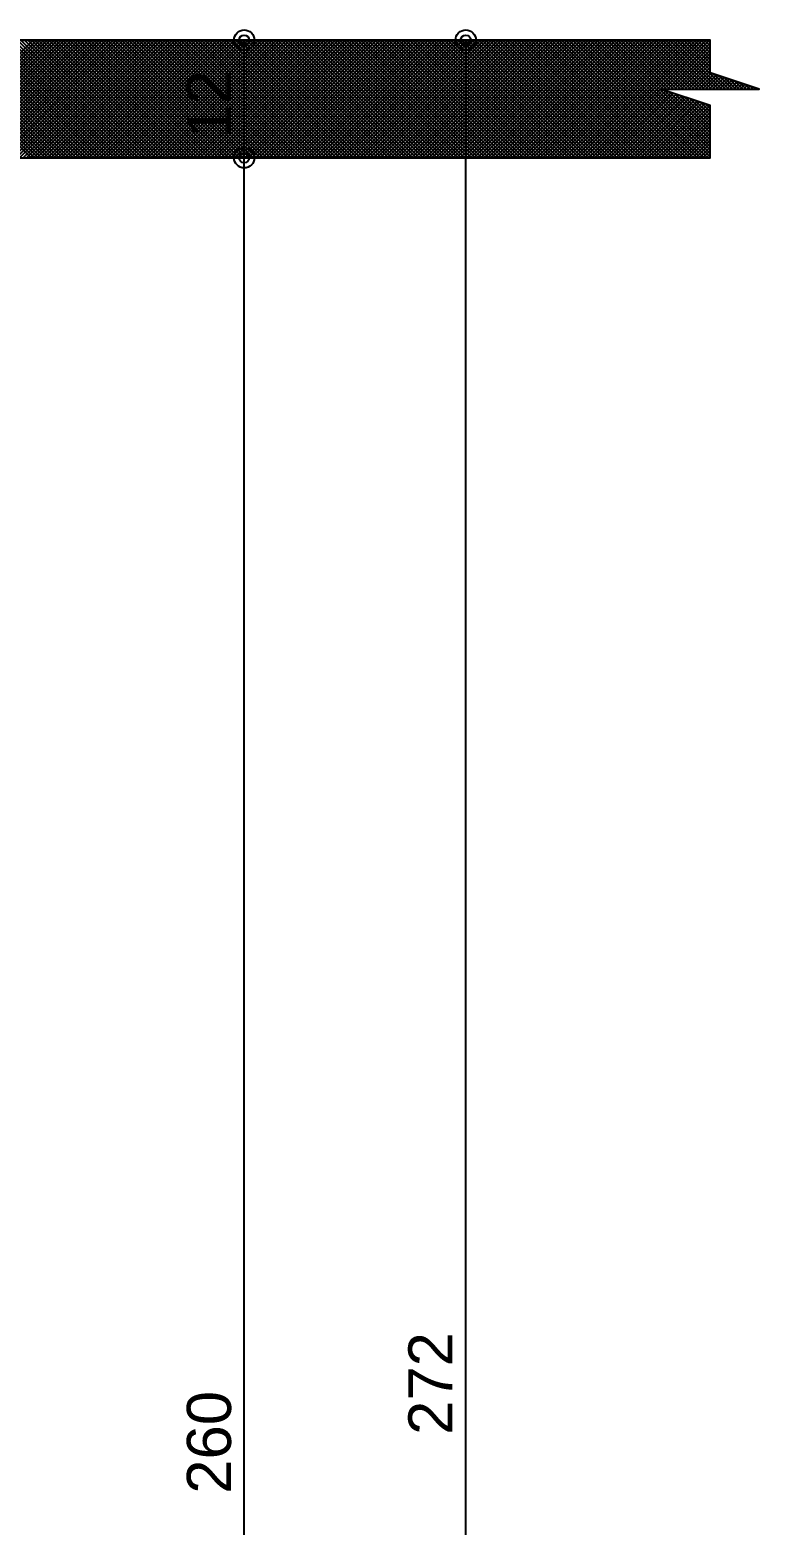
# Model space of a CAD drawing. Extents: x 0 to 119, y 0 to 84.
# Drawn here: x 41.84 to 44.81, y 29.14 to 35.25 of the extents above; entities that cross this region are included whole.
import ezdxf

# ---------------------------------------------------------------- set-up
doc = ezdxf.new("R2010")
doc.units = 0
doc.header["$MEASUREMENT"] = 0
for name, color, linetype in [('29', 9, 'CONTINUOUS'), ('32', 250, 'CONTINUOUS'), ('6', 178, 'CONTINUOUS')]:
    doc.layers.add(name, color=color, linetype=linetype)
doc.styles.add('TQS_ARIAL', font='arial.ttf')

msp = doc.modelspace()

# ---------------------------------------------------------------- linework, layer by layer
at = {"layer": '29', "color": 9, "linetype": 'Continuous'}
for p, q in [((41.361764, 35.203759), (41.841764, 34.723759)), ((41.370562, 34.723759), (41.850562, 35.203759)), ((41.375906, 35.203759), (41.855906, 34.723759)), ((41.384704, 34.723759), (41.864704, 35.203759)), ((41.390048, 35.203759), (41.870048, 34.723759)), ((41.398847, 34.723759), (41.878847, 35.203759)), ((41.40419, 35.203759), (41.88419, 34.723759)), ((41.412989, 34.723759), (41.892989, 35.203759)), ((41.418332, 35.203759), (41.898332, 34.723759)), ((41.427131, 34.723759), (41.907131, 35.203759)), ((41.432474, 35.203759), (41.912474, 34.723759)), ((41.441273, 34.723759), (41.921273, 35.203759)), ((41.446617, 35.203759), (41.926617, 34.723759)), ((41.455415, 34.723759), (41.935415, 35.203759)), ((41.460759, 35.203759), (41.940759, 34.723759)), ((41.469557, 34.723759), (41.949557, 35.203759)), ((41.474901, 35.203759), (41.954901, 34.723759)), ((41.483699, 34.723759), (41.963699, 35.203759)), ((41.489043, 35.203759), (41.969043, 34.723759)), ((41.497842, 34.723759), (41.977842, 35.203759)), ((41.503185, 35.203759), (41.983185, 34.723759)), ((41.511984, 34.723759), (41.991984, 35.203759)), ((41.517327, 35.203759), (41.997327, 34.723759)), ((41.526126, 34.723759), (42.006126, 35.203759)), ((41.531469, 35.203759), (42.011469, 34.723759)), ((41.540268, 34.723759), (42.020268, 35.203759)), ((41.545611, 35.203759), (42.025611, 34.723759)), ((41.55441, 34.723759), (42.03441, 35.203759)), ((41.559754, 35.203759), (42.039754, 34.723759)), ((41.568552, 34.723759), (42.048552, 35.203759)), ((41.573896, 35.203759), (42.053896, 34.723759)), ((41.582694, 34.723759), (42.062694, 35.203759)), ((41.588038, 35.203759), (42.068038, 34.723759)), ((41.596836, 34.723759), (42.076836, 35.203759)), ((41.60218, 35.203759), (42.08218, 34.723759)), ((41.610979, 34.723759), (42.090979, 35.203759)), ((41.616322, 35.203759), (42.096322, 34.723759)), ((41.625121, 34.723759), (42.105121, 35.203759)), ((41.630464, 35.203759), (42.110464, 34.723759)), ((41.639263, 34.723759), (42.119263, 35.203759)), ((41.644606, 35.203759), (42.124606, 34.723759)), ((41.653405, 34.723759), (42.133405, 35.203759)), ((41.658749, 35.203759), (42.138749, 34.723759)), ((41.667547, 34.723759), (42.147547, 35.203759)), ((41.672891, 35.203759), (42.152891, 34.723759)), ((41.681689, 34.723759), (42.161689, 35.203759)), ((41.687033, 35.203759), (42.167033, 34.723759)), ((41.695831, 34.723759), (42.175831, 35.203759)), ((41.701175, 35.203759), (42.181175, 34.723759)), ((41.709974, 34.723759), (42.189974, 35.203759)), ((41.715317, 35.203759), (42.195317, 34.723759)), ((41.724116, 34.723759), (42.204116, 35.203759)), ((41.729459, 35.203759), (42.209459, 34.723759)), ((41.738258, 34.723759), (42.218258, 35.203759)), ((41.743601, 35.203759), (42.223601, 34.723759)), ((41.7524, 34.723759), (42.2324, 35.203759)), ((41.757744, 35.203759), (42.237744, 34.723759)), ((41.766542, 34.723759), (42.246542, 35.203759)), ((41.771886, 35.203759), (42.251886, 34.723759)), ((41.780684, 34.723759), (42.260684, 35.203759)), ((41.786028, 35.203759), (42.266028, 34.723759)), ((41.794826, 34.723759), (42.274826, 35.203759)), ((41.80017, 35.203759), (42.28017, 34.723759)), ((41.808968, 34.723759), (42.288968, 35.203759)), ((41.814312, 35.203759), (42.294312, 34.723759)), ((41.823111, 34.723759), (42.303111, 35.203759)), ((41.828454, 35.203759), (42.308454, 34.723759)), ((41.837253, 34.723759), (42.317253, 35.203759)), ((41.842596, 35.203759), (42.322596, 34.723759)), ((41.851395, 34.723759), (42.331395, 35.203759)), ((41.856738, 35.203759), (42.336738, 34.723759)), ((41.865537, 34.723759), (42.345537, 35.203759)), ((41.870881, 35.203759), (42.350881, 34.723759)), ((41.879679, 34.723759), (42.359679, 35.203759)), ((41.885023, 35.203759), (42.365023, 34.723759)), ((41.893821, 34.723759), (42.373821, 35.203759)), ((41.899165, 35.203759), (42.379165, 34.723759)), ((41.907963, 34.723759), (42.387963, 35.203759)), ((41.913307, 35.203759), (42.393307, 34.723759)), ((41.922106, 34.723759), (42.402106, 35.203759)), ((41.927449, 35.203759), (42.407449, 34.723759)), ((41.936248, 34.723759), (42.416248, 35.203759)), ((41.941591, 35.203759), (42.421591, 34.723759)), ((41.95039, 34.723759), (42.43039, 35.203759)), ((41.955733, 35.203759), (42.435733, 34.723759)), ((41.964532, 34.723759), (42.444532, 35.203759)), ((41.969876, 35.203759), (42.449876, 34.723759)), ((41.978674, 34.723759), (42.458674, 35.203759)), ((41.984018, 35.203759), (42.464018, 34.723759)), ((41.992816, 34.723759), (42.472816, 35.203759)), ((41.99816, 35.203759), (42.47816, 34.723759)), ((42.006958, 34.723759), (42.486958, 35.203759)), ((42.012302, 35.203759), (42.492302, 34.723759)), ((42.021101, 34.723759), (42.501101, 35.203759)), ((42.026444, 35.203759), (42.506444, 34.723759)), ((42.035243, 34.723759), (42.515243, 35.203759)), ((42.040586, 35.203759), (42.520586, 34.723759)), ((42.049385, 34.723759), (42.529385, 35.203759)), ((42.054728, 35.203759), (42.534728, 34.723759)), ((42.063527, 34.723759), (42.543527, 35.203759)), ((42.068871, 35.203759), (42.548871, 34.723759)), ((42.077669, 34.723759), (42.557669, 35.203759)), ((42.083013, 35.203759), (42.563013, 34.723759)), ((42.091811, 34.723759), (42.571811, 35.203759)), ((42.097155, 35.203759), (42.577155, 34.723759)), ((42.105953, 34.723759), (42.585953, 35.203759)), ((42.111297, 35.203759), (42.591297, 34.723759)), ((42.120095, 34.723759), (42.600095, 35.203759)), ((42.125439, 35.203759), (42.605439, 34.723759)), ((42.134238, 34.723759), (42.614238, 35.203759)), ((42.139581, 35.203759), (42.619581, 34.723759)), ((42.14838, 34.723759), (42.62838, 35.203759)), ((42.153723, 35.203759), (42.633723, 34.723759)), ((42.162522, 34.723759), (42.642522, 35.203759)), ((42.167865, 35.203759), (42.647865, 34.723759)), ((42.176664, 34.723759), (42.656664, 35.203759)), ((42.182008, 35.203759), (42.662008, 34.723759)), ((42.190806, 34.723759), (42.670806, 35.203759)), ((42.19615, 35.203759), (42.67615, 34.723759)), ((42.204948, 34.723759), (42.684948, 35.203759)), ((42.210292, 35.203759), (42.690292, 34.723759)), ((42.21909, 34.723759), (42.69909, 35.203759)), ((42.224434, 35.203759), (42.704434, 34.723759)), ((42.233233, 34.723759), (42.713233, 35.203759)), ((42.238576, 35.203759), (42.718576, 34.723759)), ((42.247375, 34.723759), (42.727375, 35.203759)), ((42.252718, 35.203759), (42.732718, 34.723759)), ((42.261517, 34.723759), (42.741517, 35.203759)), ((42.26686, 35.203759), (42.74686, 34.723759)), ((42.275659, 34.723759), (42.755659, 35.203759)), ((42.281003, 35.203759), (42.761003, 34.723759)), ((42.289801, 34.723759), (42.769801, 35.203759)), ((42.295145, 35.203759), (42.775145, 34.723759)), ((42.303943, 34.723759), (42.783943, 35.203759)), ((42.309287, 35.203759), (42.789287, 34.723759)), ((42.318085, 34.723759), (42.798085, 35.203759)), ((42.323429, 35.203759), (42.803429, 34.723759)), ((42.332228, 34.723759), (42.812228, 35.203759)), ((42.337571, 35.203759), (42.817571, 34.723759)), ((42.34637, 34.723759), (42.82637, 35.203759)), ((42.351713, 35.203759), (42.831713, 34.723759)), ((42.360512, 34.723759), (42.840512, 35.203759)), ((42.365855, 35.203759), (42.845855, 34.723759)), ((42.374654, 34.723759), (42.854654, 35.203759)), ((42.379997, 35.203759), (42.859997, 34.723759)), ((42.388796, 34.723759), (42.868796, 35.203759)), ((42.39414, 35.203759), (42.87414, 34.723759)), ((42.402938, 34.723759), (42.882938, 35.203759)), ((42.408282, 35.203759), (42.888282, 34.723759)), ((42.41708, 34.723759), (42.89708, 35.203759)), ((42.422424, 35.203759), (42.902424, 34.723759)), ((42.431222, 34.723759), (42.911222, 35.203759)), ((42.436566, 35.203759), (42.916566, 34.723759)), ((42.445365, 34.723759), (42.925365, 35.203759)), ((42.450708, 35.203759), (42.930708, 34.723759)), ((42.459507, 34.723759), (42.939507, 35.203759)), ((42.46485, 35.203759), (42.94485, 34.723759)), ((42.473649, 34.723759), (42.953649, 35.203759)), ((42.478992, 35.203759), (42.958992, 34.723759)), ((42.487791, 34.723759), (42.967791, 35.203759)), ((42.493135, 35.203759), (42.973135, 34.723759)), ((42.501933, 34.723759), (42.981933, 35.203759)), ((42.507277, 35.203759), (42.987277, 34.723759)), ((42.516075, 34.723759), (42.996075, 35.203759)), ((42.521419, 35.203759), (43.001419, 34.723759)), ((42.530217, 34.723759), (43.010217, 35.203759)), ((42.535561, 35.203759), (43.015561, 34.723759)), ((42.54436, 34.723759), (43.02436, 35.203759)), ((42.549703, 35.203759), (43.029703, 34.723759)), ((42.558502, 34.723759), (43.038502, 35.203759)), ((42.563845, 35.203759), (43.043845, 34.723759)), ((42.572644, 34.723759), (43.052644, 35.203759)), ((42.577987, 35.203759), (43.057987, 34.723759)), ((42.586786, 34.723759), (43.066786, 35.203759)), ((42.59213, 35.203759), (43.07213, 34.723759)), ((42.600928, 34.723759), (43.080928, 35.203759)), ((42.606272, 35.203759), (43.086272, 34.723759)), ((42.61507, 34.723759), (43.09507, 35.203759)), ((42.620414, 35.203759), (43.100414, 34.723759)), ((42.629212, 34.723759), (43.109212, 35.203759)), ((42.634556, 35.203759), (43.114556, 34.723759)), ((42.643354, 34.723759), (43.123354, 35.203759)), ((42.648698, 35.203759), (43.128698, 34.723759)), ((42.657497, 34.723759), (43.137497, 35.203759)), ((42.66284, 35.203759), (43.14284, 34.723759)), ((42.671639, 34.723759), (43.151639, 35.203759)), ((42.676982, 35.203759), (43.156982, 34.723759)), ((42.685781, 34.723759), (43.165781, 35.203759)), ((42.691124, 35.203759), (43.171124, 34.723759)), ((42.699923, 34.723759), (43.179923, 35.203759)), ((42.705267, 35.203759), (43.185267, 34.723759)), ((42.714065, 34.723759), (43.194065, 35.203759)), ((42.719409, 35.203759), (43.199409, 34.723759)), ((42.728207, 34.723759), (43.208207, 35.203759)), ((42.733551, 35.203759), (43.213551, 34.723759)), ((42.742349, 34.723759), (43.222349, 35.203759)), ((42.747693, 35.203759), (43.227693, 34.723759)), ((42.756492, 34.723759), (43.236492, 35.203759)), ((42.761835, 35.203759), (43.241835, 34.723759)), ((42.770634, 34.723759), (43.250634, 35.203759)), ((42.775977, 35.203759), (43.255977, 34.723759)), ((42.784776, 34.723759), (43.264776, 35.203759)), ((42.790119, 35.203759), (43.270119, 34.723759)), ((42.798918, 34.723759), (43.278918, 35.203759)), ((42.804262, 35.203759), (43.284262, 34.723759)), ((42.81306, 34.723759), (43.29306, 35.203759)), ((42.818404, 35.203759), (43.298404, 34.723759)), ((42.827202, 34.723759), (43.307202, 35.203759)), ((42.832546, 35.203759), (43.312546, 34.723759)), ((42.841344, 34.723759), (43.321344, 35.203759)), ((42.846688, 35.203759), (43.326688, 34.723759)), ((42.855487, 34.723759), (43.335487, 35.203759)), ((42.86083, 35.203759), (43.34083, 34.723759)), ((42.869629, 34.723759), (43.349629, 35.203759)), ((42.874972, 35.203759), (43.354972, 34.723759)), ((42.883771, 34.723759), (43.363771, 35.203759)), ((42.889114, 35.203759), (43.369114, 34.723759)), ((42.897913, 34.723759), (43.377913, 35.203759)), ((42.903257, 35.203759), (43.383257, 34.723759)), ((42.912055, 34.723759), (43.392055, 35.203759)), ((42.917399, 35.203759), (43.397399, 34.723759)), ((42.926197, 34.723759), (43.406197, 35.203759)), ((42.931541, 35.203759), (43.411541, 34.723759)), ((42.940339, 34.723759), (43.420339, 35.203759)), ((42.945683, 35.203759), (43.425683, 34.723759)), ((42.954481, 34.723759), (43.434481, 35.203759)), ((42.959825, 35.203759), (43.439825, 34.723759)), ((42.968624, 34.723759), (43.448624, 35.203759)), ((42.973967, 35.203759), (43.453967, 34.723759)), ((42.982766, 34.723759), (43.462766, 35.203759)), ((42.988109, 35.203759), (43.468109, 34.723759)), ((42.996908, 34.723759), (43.476908, 35.203759)), ((43.002251, 35.203759), (43.482251, 34.723759)), ((43.01105, 34.723759), (43.49105, 35.203759)), ((43.016394, 35.203759), (43.496394, 34.723759)), ((43.025192, 34.723759), (43.505192, 35.203759)), ((43.030536, 35.203759), (43.510536, 34.723759)), ((43.039334, 34.723759), (43.519334, 35.203759)), ((43.044678, 35.203759), (43.524678, 34.723759)), ((43.053476, 34.723759), (43.533476, 35.203759)), ((43.05882, 35.203759), (43.53882, 34.723759)), ((43.067619, 34.723759), (43.547619, 35.203759)), ((43.072962, 35.203759), (43.552962, 34.723759)), ((43.081761, 34.723759), (43.561761, 35.203759)), ((43.087104, 35.203759), (43.567104, 34.723759)), ((43.095903, 34.723759), (43.575903, 35.203759)), ((43.101246, 35.203759), (43.581246, 34.723759)), ((43.110045, 34.723759), (43.590045, 35.203759)), ((43.115389, 35.203759), (43.595389, 34.723759)), ((43.124187, 34.723759), (43.604187, 35.203759)), ((43.129531, 35.203759), (43.609531, 34.723759)), ((43.138329, 34.723759), (43.618329, 35.203759)), ((43.143673, 35.203759), (43.623673, 34.723759)), ((43.152471, 34.723759), (43.632471, 35.203759)), ((43.157815, 35.203759), (43.637815, 34.723759)), ((43.166614, 34.723759), (43.646614, 35.203759)), ((43.171957, 35.203759), (43.651957, 34.723759)), ((43.180756, 34.723759), (43.660756, 35.203759)), ((43.186099, 35.203759), (43.666099, 34.723759)), ((43.194898, 34.723759), (43.674898, 35.203759)), ((43.200241, 35.203759), (43.680241, 34.723759)), ((43.20904, 34.723759), (43.68904, 35.203759)), ((43.214383, 35.203759), (43.694383, 34.723759)), ((43.223182, 34.723759), (43.703182, 35.203759)), ((43.228526, 35.203759), (43.708526, 34.723759)), ((43.237324, 34.723759), (43.717324, 35.203759)), ((43.242668, 35.203759), (43.722668, 34.723759)), ((43.251466, 34.723759), (43.731466, 35.203759)), ((43.25681, 35.203759), (43.73681, 34.723759)), ((43.265608, 34.723759), (43.745608, 35.203759)), ((43.270952, 35.203759), (43.750952, 34.723759)), ((43.279751, 34.723759), (43.759751, 35.203759)), ((43.285094, 35.203759), (43.765094, 34.723759)), ((43.293893, 34.723759), (43.773893, 35.203759)), ((43.299236, 35.203759), (43.779236, 34.723759)), ((43.308035, 34.723759), (43.788035, 35.203759)), ((43.313378, 35.203759), (43.793378, 34.723759)), ((43.322177, 34.723759), (43.802177, 35.203759)), ((43.327521, 35.203759), (43.807521, 34.723759)), ((43.336319, 34.723759), (43.816319, 35.203759)), ((43.341663, 35.203759), (43.821663, 34.723759)), ((43.350461, 34.723759), (43.830461, 35.203759)), ((43.355805, 35.203759), (43.835805, 34.723759)), ((43.364603, 34.723759), (43.844603, 35.203759)), ((43.369947, 35.203759), (43.849947, 34.723759)), ((43.378746, 34.723759), (43.858746, 35.203759)), ((43.384089, 35.203759), (43.864089, 34.723759)), ((43.392888, 34.723759), (43.872888, 35.203759)), ((43.398231, 35.203759), (43.878231, 34.723759)), ((43.40703, 34.723759), (43.88703, 35.203759)), ((43.412373, 35.203759), (43.892373, 34.723759)), ((43.421172, 34.723759), (43.901172, 35.203759)), ((43.426516, 35.203759), (43.906516, 34.723759)), ((43.435314, 34.723759), (43.915314, 35.203759)), ((43.440658, 35.203759), (43.920658, 34.723759)), ((43.449456, 34.723759), (43.929456, 35.203759)), ((43.4548, 35.203759), (43.9348, 34.723759)), ((43.463598, 34.723759), (43.943598, 35.203759)), ((43.468942, 35.203759), (43.948942, 34.723759)), ((43.47774, 34.723759), (43.95774, 35.203759)), ((43.483084, 35.203759), (43.963084, 34.723759)), ((43.491883, 34.723759), (43.971883, 35.203759)), ((43.497226, 35.203759), (43.977226, 34.723759)), ((43.506025, 34.723759), (43.986025, 35.203759)), ((43.511368, 35.203759), (43.991368, 34.723759)), ((43.520167, 34.723759), (44.000167, 35.203759)), ((43.52551, 35.203759), (44.00551, 34.723759)), ((43.534309, 34.723759), (44.014309, 35.203759)), ((43.539653, 35.203759), (44.019653, 34.723759)), ((43.548451, 34.723759), (44.028451, 35.203759)), ((43.553795, 35.203759), (44.033795, 34.723759)), ((43.562593, 34.723759), (44.042593, 35.203759)), ((43.567937, 35.203759), (44.047937, 34.723759)), ((43.576735, 34.723759), (44.056735, 35.203759)), ((43.582079, 35.203759), (44.062079, 34.723759)), ((43.590878, 34.723759), (44.070878, 35.203759)), ((43.596221, 35.203759), (44.076221, 34.723759)), ((43.60502, 34.723759), (44.08502, 35.203759)), ((43.610363, 35.203759), (44.090363, 34.723759)), ((43.619162, 34.723759), (44.099162, 35.203759)), ((43.624505, 35.203759), (44.104505, 34.723759)), ((43.633304, 34.723759), (44.113304, 35.203759)), ((43.638648, 35.203759), (44.118648, 34.723759)), ((43.647446, 34.723759), (44.127446, 35.203759)), ((43.65279, 35.203759), (44.13279, 34.723759)), ((43.661588, 34.723759), (44.141588, 35.203759)), ((43.666932, 35.203759), (44.146932, 34.723759)), ((43.67573, 34.723759), (44.15573, 35.203759)), ((43.681074, 35.203759), (44.161074, 34.723759)), ((43.689873, 34.723759), (44.169873, 35.203759)), ((43.695216, 35.203759), (44.175216, 34.723759)), ((43.704015, 34.723759), (44.184015, 35.203759)), ((43.709358, 35.203759), (44.189358, 34.723759)), ((43.718157, 34.723759), (44.198157, 35.203759)), ((43.7235, 35.203759), (44.2035, 34.723759)), ((43.732299, 34.723759), (44.212299, 35.203759)), ((43.737643, 35.203759), (44.217643, 34.723759)), ((43.746441, 34.723759), (44.226441, 35.203759)), ((43.751785, 35.203759), (44.231785, 34.723759)), ((43.760583, 34.723759), (44.240583, 35.203759)), ((43.765927, 35.203759), (44.245927, 34.723759)), ((43.774725, 34.723759), (44.254725, 35.203759)), ((43.780069, 35.203759), (44.260069, 34.723759)), ((43.788867, 34.723759), (44.268867, 35.203759)), ((43.794211, 35.203759), (44.274211, 34.723759)), ((43.80301, 34.723759), (44.28301, 35.203759)), ((43.808353, 35.203759), (44.288353, 34.723759)), ((43.817152, 34.723759), (44.297152, 35.203759)), ((43.822495, 35.203759), (44.302495, 34.723759)), ((43.831294, 34.723759), (44.311294, 35.203759)), ((43.836637, 35.203759), (44.316637, 34.723759)), ((43.845436, 34.723759), (44.325436, 35.203759)), ((43.85078, 35.203759), (44.33078, 34.723759)), ((43.859578, 34.723759), (44.339578, 35.203759)), ((43.864922, 35.203759), (44.344922, 34.723759)), ((43.87372, 34.723759), (44.35372, 35.203759)), ((43.879064, 35.203759), (44.359064, 34.723759)), ((43.887862, 34.723759), (44.367862, 35.203759)), ((43.893206, 35.203759), (44.373206, 34.723759)), ((43.902005, 34.723759), (44.382005, 35.203759)), ((43.907348, 35.203759), (44.387348, 34.723759)), ((43.916147, 34.723759), (44.396147, 35.203759)), ((43.92149, 35.203759), (44.40149, 34.723759)), ((43.930289, 34.723759), (44.410289, 35.203759)), ((43.935632, 35.203759), (44.415632, 34.723759)), ((43.944431, 34.723759), (44.424431, 35.203759)), ((43.949775, 35.203759), (44.429775, 34.723759)), ((43.958573, 34.723759), (44.438573, 35.203759)), ((43.963917, 35.203759), (44.443917, 34.723759)), ((43.972715, 34.723759), (44.452715, 35.203759)), ((43.978059, 35.203759), (44.458059, 34.723759)), ((43.986857, 34.723759), (44.466857, 35.203759)), ((43.992201, 35.203759), (44.472201, 34.723759)), ((44.001, 34.723759), (44.481, 35.203759)), ((44.006343, 35.203759), (44.486343, 34.723759)), ((44.015142, 34.723759), (44.495142, 35.203759)), ((44.020485, 35.203759), (44.500485, 34.723759)), ((44.029284, 34.723759), (44.509284, 35.203759)), ((44.034627, 35.203759), (44.514627, 34.723759)), ((44.043426, 34.723759), (44.523426, 35.203759)), ((44.048769, 35.203759), (44.528769, 34.723759)), ((44.057568, 34.723759), (44.537568, 35.203759)), ((44.062912, 35.203759), (44.542912, 34.723759)), ((44.07171, 34.723759), (44.55171, 35.203759)), ((44.077054, 35.203759), (44.557054, 34.723759)), ((44.085852, 34.723759), (44.565852, 35.203759)), ((44.091196, 35.203759), (44.571196, 34.723759)), ((44.099994, 34.723759), (44.579994, 35.203759)), ((44.105338, 35.203759), (44.585338, 34.723759)), ((44.114137, 34.723759), (44.594137, 35.203759)), ((44.11948, 35.203759), (44.59948, 34.723759)), ((44.128279, 34.723759), (44.608279, 35.203759)), ((44.133622, 35.203759), (44.610165, 34.727216)), ((44.147764, 35.203759), (44.610165, 34.741358)), ((44.161907, 35.203759), (44.610165, 34.7555)), ((44.176049, 35.203759), (44.610165, 34.769642)), ((44.190191, 35.203759), (44.610165, 34.783784)), ((44.204333, 35.203759), (44.610165, 34.797926)), ((44.218475, 35.203759), (44.418475, 35.003759)), ((44.232617, 35.203759), (44.432617, 35.003759)), ((44.246759, 35.203759), (44.446759, 35.003759)), ((44.260902, 35.203759), (44.460902, 35.003759)), ((44.275044, 35.203759), (44.475044, 35.003759)), ((44.289186, 35.203759), (44.489186, 35.003759)), ((44.303328, 35.203759), (44.503328, 35.003759)), ((44.31747, 35.203759), (44.51747, 35.003759)), ((44.331612, 35.203759), (44.531612, 35.003759)), ((44.345754, 35.203759), (44.545754, 35.003759)), ((44.359896, 35.203759), (44.559896, 35.003759)), ((44.374039, 35.203759), (44.574039, 35.003759)), ((44.388181, 35.203759), (44.588181, 35.003759)), ((44.402323, 35.203759), (44.602323, 35.003759)), ((44.416465, 35.203759), (44.616465, 35.003759)), ((44.422421, 35.003759), (44.610165, 35.191503)), ((44.430607, 35.203759), (44.630607, 35.003759)), ((44.436563, 35.003759), (44.610165, 35.177361)), ((44.444749, 35.203759), (44.644749, 35.003759)), ((44.450705, 35.003759), (44.610165, 35.163219)), ((44.458891, 35.203759), (44.658891, 35.003759)), ((44.464847, 35.003759), (44.610165, 35.149077)), ((44.473034, 35.203759), (44.673034, 35.003759)), ((44.487176, 35.203759), (44.610165, 35.080769)), ((44.501318, 35.203759), (44.610165, 35.094911)), ((44.51546, 35.203759), (44.610165, 35.109053)), ((44.529602, 35.203759), (44.610165, 35.123195)), ((44.543744, 35.203759), (44.610165, 35.137337)), ((44.557886, 35.203759), (44.610165, 35.15148)), ((44.572029, 35.203759), (44.610165, 35.165622)), ((44.586171, 35.203759), (44.610165, 35.179764)), ((44.600313, 35.203759), (44.610165, 35.193906)), ((44.478989, 35.003759), (44.610165, 35.134934)), ((44.493132, 35.003759), (44.610165, 35.120792)), ((44.507274, 35.003759), (44.610165, 35.10665)), ((44.521416, 35.003759), (44.610165, 35.092508)), ((44.535558, 35.003759), (44.610165, 35.078366)), ((44.5497, 35.003759), (44.614816, 35.068875)), ((44.563842, 35.003759), (44.625423, 35.065339)), ((44.577984, 35.003759), (44.636029, 35.061804)), ((44.592126, 35.003759), (44.646636, 35.058268)), ((44.606269, 35.003759), (44.657243, 35.054733)), ((44.620411, 35.003759), (44.667849, 35.051197)), ((44.625681, 35.065253), (44.687176, 35.003759)), ((44.634553, 35.003759), (44.678456, 35.047662)), ((44.646894, 35.058182), (44.701318, 35.003759)), ((44.648695, 35.003759), (44.689062, 35.044126)), ((44.662837, 35.003759), (44.699669, 35.04059)), ((44.668108, 35.051111), (44.71546, 35.003759)), ((44.676979, 35.003759), (44.710276, 35.037055)), ((44.689321, 35.04404), (44.729602, 35.003759)), ((44.691121, 35.003759), (44.720882, 35.033519)), ((44.705264, 35.003759), (44.731489, 35.029984)), ((44.710534, 35.036969), (44.743744, 35.003759)), ((44.719406, 35.003759), (44.742096, 35.026448)), ((44.731747, 35.029898), (44.757886, 35.003759)), ((44.142421, 34.723759), (44.419357, 35.000695)), ((44.156563, 34.723759), (44.429964, 34.997159)), ((44.170705, 34.723759), (44.44057, 34.993624)), ((44.184847, 34.723759), (44.451177, 34.990088)), ((44.198989, 34.723759), (44.461783, 34.986552)), ((44.213132, 34.723759), (44.47239, 34.983017)), ((44.227274, 34.723759), (44.482997, 34.979481)), ((44.241416, 34.723759), (44.493603, 34.975946)), ((44.255558, 34.723759), (44.50421, 34.97241)), ((44.2697, 34.723759), (44.514816, 34.968875)), ((44.283842, 34.723759), (44.525423, 34.965339)), ((44.42263, 34.999604), (44.610165, 34.812068)), ((44.443843, 34.992533), (44.610165, 34.82621)), ((44.465056, 34.985461), (44.610165, 34.840353)), ((44.48627, 34.97839), (44.610165, 34.854495)), ((44.507483, 34.971319), (44.610165, 34.868637)), ((44.528696, 34.964248), (44.610165, 34.882779)), ((44.733548, 35.003759), (44.752702, 35.022913)), ((44.74769, 35.003759), (44.763309, 35.019377)), ((44.75296, 35.022827), (44.772029, 35.003759)), ((44.761832, 35.003759), (44.773915, 35.015842)), ((44.774173, 35.015756), (44.786171, 35.003759)), ((44.775974, 35.003759), (44.784522, 35.012306)), ((44.790116, 35.003759), (44.795129, 35.008771)), ((44.795387, 35.008685), (44.800313, 35.003759)), ((44.804259, 35.003759), (44.805735, 35.005235)), ((44.297984, 34.723759), (44.53603, 34.961804)), ((44.312126, 34.723759), (44.546636, 34.958268)), ((44.326269, 34.723759), (44.557243, 34.954733)), ((44.340411, 34.723759), (44.567849, 34.951197)), ((44.354553, 34.723759), (44.578456, 34.947662)), ((44.368695, 34.723759), (44.589063, 34.944126)), ((44.382837, 34.723759), (44.599669, 34.94059)), ((44.396979, 34.723759), (44.610165, 34.937092)), ((44.411121, 34.723759), (44.610165, 34.922802)), ((44.425264, 34.723759), (44.610165, 34.90866)), ((44.549909, 34.957177), (44.610165, 34.896921)), ((44.571123, 34.950106), (44.610165, 34.911063)), ((44.592336, 34.943035), (44.610165, 34.925205)), ((44.439406, 34.723759), (44.610165, 34.894518)), ((44.453548, 34.723759), (44.610165, 34.880376)), ((44.46769, 34.723759), (44.610165, 34.866234)), ((44.481832, 34.723759), (44.610165, 34.852092)), ((44.495974, 34.723759), (44.610165, 34.83795)), ((44.510116, 34.723759), (44.610165, 34.823807)), ((44.524259, 34.723759), (44.610165, 34.809665)), ((44.538401, 34.723759), (44.610165, 34.795523)), ((44.552543, 34.723759), (44.610165, 34.781381)), ((44.566685, 34.723759), (44.610165, 34.767239)), ((44.580827, 34.723759), (44.610165, 34.753097)), ((44.594969, 34.723759), (44.610165, 34.738955)), ((44.609111, 34.723759), (44.610165, 34.724813))]:
    msp.add_line(p, q, dxfattribs=at)
msp.add_lwpolyline([(36.470309, 35.203759), (36.470309, 33.923759), (37.030309, 33.923759), (37.030309, 34.723759), (44.610165, 34.723759), (44.610165, 34.937092), (44.410165, 35.003759), (44.810165, 35.003759), (44.610165, 35.070425), (44.610165, 35.203759), (41.270309, 35.203759), (37.030309, 35.203759), (36.470309, 35.203759)], dxfattribs=at)
at = {"layer": '32', "color": 250, "linetype": 'Continuous'}
for p, q in [((43.113941, 35.203759), (42.460782, 35.203759)), ((43.855531, 35.203759), (42.617117, 35.203759)), ((42.710782, 34.723759), (42.710782, 35.203759)), ((43.890348, 35.203759), (43.363941, 35.203759)), ((43.363941, 35.203759), (43.363941, 35.203759)), ((43.613941, 24.323759), (43.613941, 35.203759)), ((44.140348, 35.203759), (44.140348, 35.203759)), ((42.651761, 34.723759), (42.460782, 34.723759)), ((43.328715, 34.723759), (42.460782, 34.723759)), ((42.710782, 24.323759), (42.710782, 34.723759)), ((42.901761, 34.723759), (42.901761, 34.723759)), ((43.578715, 34.723759), (43.578715, 34.723759))]:
    msp.add_line(p, q, dxfattribs=at)
for centre, radius in [((42.710782, 35.203759), 0.041625), ((42.710782, 35.203759), 0.02075), ((43.613941, 35.203759), 0.041625), ((43.613941, 35.203759), 0.02075), ((42.710782, 34.723759), 0.041625), ((42.710782, 34.723759), 0.041625), ((42.710782, 34.723759), 0.02075), ((42.710782, 34.723759), 0.02075)]:
    msp.add_circle(centre, radius, dxfattribs=at)
at = {"layer": '6', "color": 178, "linetype": 'Continuous'}
msp.add_line((43.670531, 35.203759), (44.610165, 35.203759), dxfattribs=at)
for points in [[(37.030309, 34.723759), (44.610165, 34.723759), (44.610165, 34.937092), (44.410165, 35.003759), (44.810165, 35.003759), (44.610165, 35.070425), (44.610165, 35.203759)], [(37.030309, 35.203759), (41.270309, 35.203759), (44.610165, 35.203759)]]:
    msp.add_lwpolyline(points, dxfattribs=at)

# ---------------------------------------------------------------- texts
at = {"layer": '32', "color": 250, "linetype": 'Continuous', "style": 'TQS_ARIAL'}
for s, p in [('12', (42.656782, 34.801759)), ('272', (43.559941, 29.511759)), ('260', (42.656782, 29.271759))]:
    msp.add_text(s, height=0.18, rotation=90, dxfattribs=at).set_placement(p)

doc.saveas('drawing.dxf')
